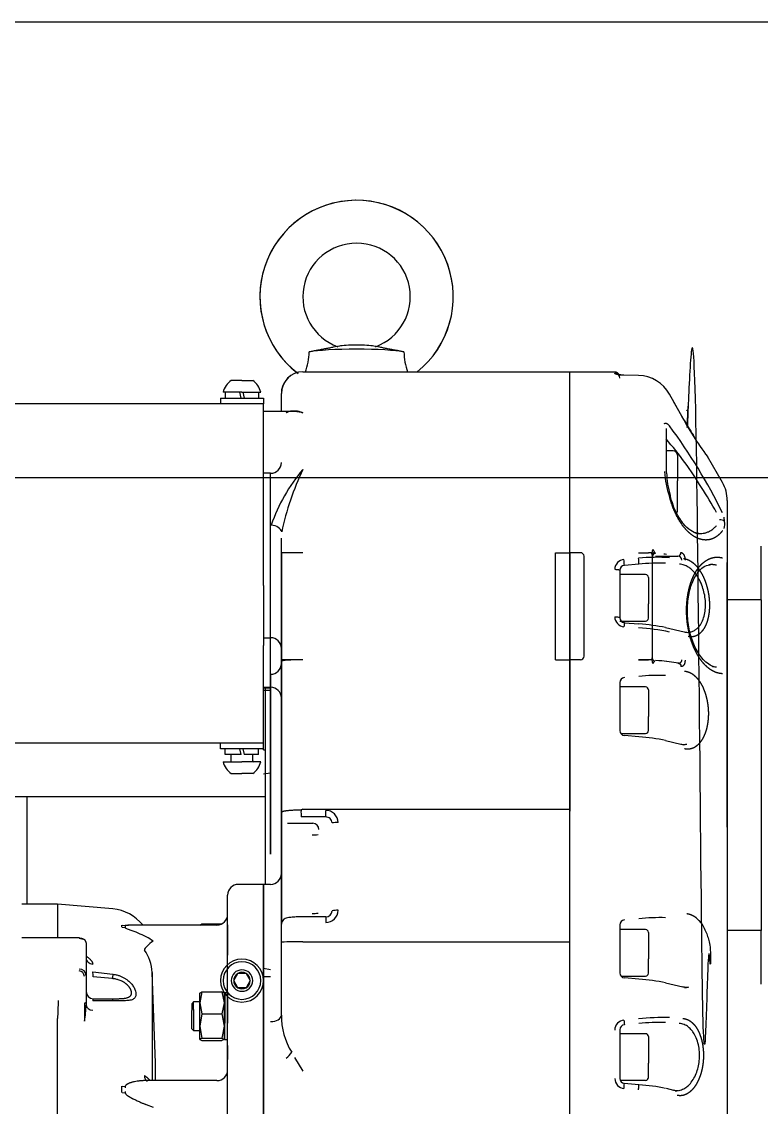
# Model space of a CAD drawing. Extents: x -599358 to 2865263, y -1062760 to 486533.
# Drawn here: x 346678.7 to 347003.2, y -695400.2 to -694924 of the extents above; entities that cross this region are included whole.
import ezdxf

# ---------------------------------------------------------------- set-up
doc = ezdxf.new("R2010")
doc.units = 0
doc.linetypes.add('DASH', pattern=[0.35, 0.25, -0.1])
for name, color, linetype in [('EWHS5T6M-1', 7, 'Continuous'), ('EWHS5T6M-3', 7, 'Continuous'), ('FHSGH10105-主梁-04', 7, 'Continuous'), ('FHSGH10105-主梁-06', 7, 'Continuous')]:
    doc.layers.add(name, color=color, linetype=linetype)

msp = doc.modelspace()

# ---------------------------------------------------------------- linework, layer by layer
msp.add_line((346919.09, -695077.61), (346919.09, -695077.73))
at = {"color": 6, "linetype": 'DASH'}
msp.add_lwpolyline([(350860.57, -701154.07), (341160.57, -701154.07), (341160.57, -694924.03), (350860.57, -694924.03), (350860.57, -701154.07)], dxfattribs=at)
at = {"layer": 'EWHS5T6M-1', "color": 7, "linetype": 'Continuous'}
msp.add_line((346681.02, -695311.05), (346681.02, -695264.03), dxfattribs=at)
at = {"layer": 'EWHS5T6M-3', "color": 7, "linetype": 'Continuous'}
for p, q in [((346818.03, -695066.32), (346815.37, -695066.83)), ((346835.82, -695066.83), (346833.15, -695066.32)), ((346802.02, -695077.61), (346919.09, -695077.61)), ((346852.14, -695077.61), (346919.09, -695077.61)), ((346919.09, -695095.53), (346919.09, -695077.61)), ((346938.89, -695077.73), (346919.09, -695077.73)), ((346938.89, -695077.73), (346919.09, -695077.73)), ((346919.09, -695095.53), (346919.09, -695078)), ((346949.3, -695079.16), (346942.91, -695079.06)), ((346949.3, -695079.16), (346942.91, -695079.06)), ((346775.31, -695081.39), (346770.59, -695081.39)), ((346771.67, -695081.39), (346771.68, -695081.39)), ((346775.31, -695081.39), (346780.02, -695081.39)), ((346765.88, -695089.09), (346784.73, -695089.09)), ((346765.88, -695089.09), (346765.88, -695091.6)), ((346775.31, -695086.57), (346767.06, -695086.57)), ((346768, -695086.57), (346768, -695089.09)), ((346774.99, -695089.09), (346774.32, -695086.57)), ((346775.31, -695086.57), (346783.56, -695086.57)), ((346775.62, -695086.57), (346776.29, -695089.09)), ((346782.61, -695086.57), (346782.61, -695089.09)), ((346784.73, -695089.09), (346784.73, -695091.6)), ((346792.59, -695095), (346792.59, -695087.11)), ((346792.59, -695095), (346792.59, -695087.11)), ((346967.71, -695096.09), (346962.91, -695087.42)), ((346967.71, -695096.09), (346962.91, -695087.42)), ((346784.73, -695091.6), (345870.16, -695091.6)), ((346784.73, -695091.6), (345870.16, -695091.6)), ((346784.73, -695133.24), (346784.73, -695091.6)), ((346784.73, -695095), (346784.73, -695091.6)), ((346969.54, -695099.03), (346964.7, -695090.66)), ((346969.54, -695099.03), (346964.7, -695090.66)), ((346798.16, -695095), (346784.73, -695095)), ((346792.59, -695095), (346784.73, -695095)), ((346919.09, -695120.43), (346919.09, -695095.53)), ((346919.09, -695120.43), (346919.09, -695095.53)), ((346961.61, -695121.79), (346961.61, -695102.52)), ((346964.51, -695112.29), (346961.61, -695112.29)), ((346966.39, -695114.17), (346966.39, -695125.36)), ((346979.89, -695115.25), (346979.57, -695114.8)), ((346979.89, -695115.25), (346979.57, -695114.8)), ((346986.16, -695126.17), (346979.58, -695114.69)), ((346986.16, -695126.17), (346979.58, -695114.69)), ((346787.88, -695122.09), (346784.73, -695122.09)), ((346787.88, -695289.14), (346787.88, -695122.09)), ((346919.09, -695268.67), (346919.09, -695120.43)), ((346919.09, -695269.47), (346919.09, -695120.43)), ((346966.39, -695138.69), (346966.39, -695125.36)), ((346784.73, -695171.37), (346784.73, -695133.24)), ((346988.23, -695133.98), (346988.23, -695147.48)), ((346988.23, -695133.98), (346988.23, -695147.48)), ((346987.03, -695143.19), (346986.94, -695141.34)), ((346792.59, -695270.77), (346792.59, -695150.62)), ((346988.23, -695147.48), (346988.23, -695277.27)), ((346988.23, -695147.48), (346988.23, -695277.27)), ((347003.16, -695177.6), (347003.16, -695154.03)), ((346792.59, -695204.03), (346792.59, -695157.07)), ((346792.59, -695157.07), (346792.59, -695319.92)), ((346802.02, -695156.93), (346794.16, -695156.93)), ((346912.81, -695156.93), (346919.09, -695156.93)), ((346912.81, -695203.89), (346912.81, -695156.93)), ((346919.09, -695159.47), (346919.09, -695156.93)), ((346919.09, -695156.93), (346919.09, -695270.3)), ((346923.81, -695156.93), (346919.09, -695156.93)), ((346919.09, -695159.47), (346919.09, -695156.93)), ((346919.09, -695156.93), (346919.09, -695269.47)), ((346919.09, -695164.52), (346919.09, -695159.47)), ((346919.09, -695164.52), (346919.09, -695159.47)), ((346925.38, -695202.32), (346925.38, -695158.5)), ((346949.3, -695156.93), (346953.66, -695156.93)), ((346955.14, -695157.02), (346955.18, -695157.03)), ((346955.23, -695158.02), (346955.14, -695157.02)), ((346955.23, -695158.02), (346955.23, -695203.08)), ((346956.81, -695158.44), (346966.54, -695158.44)), ((346988.23, -695277.27), (346988.23, -695161.21)), ((346988.23, -695161.21), (346988.23, -695186.76)), ((346919.09, -695199.59), (346919.09, -695164.52)), ((346919.09, -695199.59), (346919.09, -695164.52)), ((346941.09, -695164.64), (346941.09, -695185.47)), ((346949.5, -695161.94), (346943.1, -695162.49)), ((346943.1, -695162.49), (346943.1, -695162.46)), ((346952.41, -695166.51), (346941.09, -695166.51)), ((346953.66, -695167.76), (346953.66, -695179.42)), ((346784.73, -695171.37), (346784.73, -695197.67)), ((346953.67, -695171.27), (346953.66, -695171.28)), ((346953.66, -695185.68), (346953.66, -695179.42)), ((347003.16, -695177.6), (346988.23, -695177.6)), ((347003.16, -695177.6), (346988.23, -695177.6)), ((346988.23, -695177.6), (346988.23, -695328.73)), ((347003.16, -695177.6), (347003.16, -695322.6)), ((346953.66, -695182.17), (346953.67, -695182.17)), ((346941.09, -695186.94), (346952.41, -695186.94)), ((346943.1, -695187.62), (346949.5, -695188.17)), ((346961.2, -695189.77), (346969.33, -695191.71)), ((346988.23, -695186.76), (346988.23, -695209.37)), ((346784.73, -695194.2), (346787.88, -695194.2)), ((346784.73, -695198.82), (346784.73, -695197.67)), ((346784.73, -695240.46), (346784.73, -695198.82)), ((346919.09, -695203.89), (346919.09, -695199.59)), ((346919.09, -695203.89), (346919.09, -695199.59)), ((346792.59, -695204.72), (346792.59, -695204.03)), ((346802.02, -695203.89), (346794.16, -695203.89)), ((346912.81, -695203.89), (346919.09, -695203.89)), ((346919.09, -695326.52), (346919.09, -695203.89)), ((346923.81, -695203.89), (346919.09, -695203.89)), ((346919.09, -695327.56), (346919.09, -695203.89)), ((346949.3, -695203.89), (346953.66, -695203.89)), ((346955.14, -695203.99), (346955.23, -695203.08)), ((346955.18, -695203.99), (346955.14, -695203.99)), ((346792.59, -695327.76), (346792.59, -695204.72)), ((346966.78, -695205.41), (346961.79, -695204.66)), ((346966.96, -695205.39), (346966.9, -695205.44)), ((346787.88, -695210.24), (346787.88, -695289.14)), ((346988.23, -695209.37), (346988.23, -695328.73)), ((346784.73, -695215.95), (346787.88, -695215.95)), ((346784.73, -695216.25), (346787.88, -695216.25)), ((346787.88, -695217.32), (346784.73, -695217.32)), ((346785.52, -695215.95), (346785.52, -695302.41)), ((346941.09, -695213.92), (346941.09, -695234.95)), ((346952.41, -695215.81), (346941.09, -695215.81)), ((346953.66, -695217.07), (346953.66, -695228.72)), ((346953.67, -695220.57), (346953.66, -695220.58)), ((346953.66, -695234.98), (346953.66, -695228.72)), ((346953.66, -695231.47), (346953.67, -695231.48)), ((346941.51, -695236.24), (346952.41, -695236.24)), ((346949.5, -695237.68), (346943.1, -695237.13)), ((346784.73, -695240.46), (345870.16, -695240.46)), ((346765.88, -695242.97), (346765.88, -695240.46)), ((346784.73, -695242.97), (346784.73, -695240.46)), ((346961.2, -695239.3), (346967.82, -695240.88)), ((346784.73, -695242.97), (346765.88, -695242.97)), ((346768, -695245.49), (346768, -695242.97)), ((346774.99, -695245.49), (346768, -695245.49)), ((346770.59, -695248.24), (346770.59, -695245.49)), ((346774.99, -695245.49), (346774.32, -695242.97)), ((346775.62, -695242.97), (346776.29, -695245.49)), ((346782.61, -695245.49), (346776.29, -695245.49)), ((346780.02, -695248.24), (346780.02, -695245.49)), ((346782.61, -695245.49), (346782.61, -695242.97)), ((346784.73, -695243.34), (346784.73, -695242.97)), ((346784.73, -695243.34), (346785.52, -695243.34)), ((346767.06, -695248.63), (346775.31, -695248.63)), ((346783.56, -695248.63), (346775.31, -695248.63)), ((346770.59, -695253.82), (346775.31, -695253.82)), ((346771.68, -695253.82), (346771.67, -695253.82)), ((346780.02, -695253.82), (346775.31, -695253.82)), ((346787.88, -695253.58), (346784.73, -695254.13)), ((346792.59, -695272.96), (346792.59, -695270.77)), ((346802.02, -695269.47), (346919.09, -695269.47)), ((346792.59, -695280.96), (346792.59, -695272.96)), ((346795.26, -695275.62), (346806.42, -695275.62)), ((346812.05, -695272.84), (346801.34, -695272.84)), ((346988.23, -695277.27), (346988.23, -695322.6)), ((346792.59, -695315.4), (346792.59, -695280.96)), ((346784.73, -695302.41), (346773.73, -695302.41)), ((346784.73, -695302.41), (346784.73, -695445.85)), ((346787.88, -695302.41), (346784.73, -695302.41)), ((346784.73, -695560.56), (346784.73, -695302.41)), ((346792.59, -695301.01), (346792.59, -695311.41)), ((346769.02, -695557.53), (346769.02, -695307.12)), ((346694.38, -695311.05), (346678.66, -695311.05)), ((346694.38, -695311.05), (346694.38, -695325.91)), ((346718.66, -695313.17), (346694.38, -695311.05)), ((346792.59, -695319.98), (346792.59, -695315.4)), ((346812.05, -695316.66), (346802.02, -695316.66)), ((346722.66, -695321.17), (346722.66, -695320.26)), ((346722.67, -695320.25), (346724.08, -695320.45)), ((346722.67, -695321.17), (346724.08, -695321.39)), ((346724.08, -695320.45), (346724.08, -695321.39)), ((346764.31, -695320.23), (346725.23, -695320.23)), ((346756.76, -695320.23), (346757.68, -695319.71)), ((346756.76, -695320.23), (346756.76, -695320.19)), ((346757.68, -695319.71), (346766.46, -695319.71)), ((346769.02, -695320.19), (346769.02, -695333.48)), ((346941.09, -695320.2), (346941.09, -695341.23)), ((346952.41, -695322.23), (346941.09, -695322.23)), ((347003.16, -695322.6), (346988.23, -695322.6)), ((347003.16, -695322.6), (346988.23, -695322.6)), ((347003.16, -695346.17), (347003.16, -695322.6)), ((346703.81, -695325.91), (346678.66, -695325.91)), ((346706.95, -695327.99), (346706.95, -695342.54)), ((346792.59, -695359.72), (346792.59, -695327.76)), ((346802.02, -695327.56), (346919.09, -695327.56)), ((346919.09, -695525.47), (346919.09, -695327.56)), ((346953.66, -695323.49), (346953.66, -695335.14)), ((346953.67, -695326.99), (346953.66, -695327)), ((346919.09, -695525.47), (346919.09, -695328.61)), ((346988.23, -695328.73), (346988.23, -695506.6)), ((346988.23, -695328.73), (346988.23, -695506.6)), ((346769.02, -695340.61), (346769.02, -695333.48)), ((346953.66, -695341.4), (346953.66, -695335.14)), ((346709.82, -695340.72), (346718.66, -695341.82)), ((346737.31, -695380.72), (346735.86, -695340.99)), ((346735.86, -695340.99), (346735.86, -695388.5)), ((346771.68, -695344.6), (346773.49, -695341.46)), ((346777.12, -695341.46), (346773.49, -695341.46)), ((346777.12, -695341.46), (346778.94, -695344.6)), ((346784.73, -695339.21), (346787.88, -695339.77)), ((346953.66, -695337.89), (346953.67, -695337.9)), ((346706.95, -695342.54), (346706.95, -695354.2)), ((346718.39, -695343.72), (346710.09, -695342.93)), ((346773.49, -695347.74), (346771.68, -695344.6)), ((346778.94, -695344.6), (346777.12, -695347.74)), ((346787.88, -695343.03), (346784.73, -695343.03)), ((346941.62, -695342.66), (346952.41, -695342.66)), ((346949.5, -695343.97), (346943.1, -695343.41)), ((346961.2, -695345.58), (346968.73, -695347.38)), ((346757.68, -695349.55), (346756.76, -695354.38)), ((346756.76, -695350.06), (346757.68, -695349.55)), ((346756.76, -695354.38), (346756.76, -695350.02)), ((346757.68, -695349.55), (346766.54, -695349.55)), ((346767.31, -695349.99), (346766.54, -695349.55)), ((346766.54, -695349.55), (346767.45, -695354.38)), ((346767.45, -695350.02), (346767.45, -695354.38)), ((346767.72, -695350.02), (346767.45, -695351.13)), ((346767.72, -695350.02), (346767.72, -695363.31)), ((346769.02, -695350.02), (346767.72, -695350.02)), ((346769.02, -695350.02), (346769.02, -695363.31)), ((346777.12, -695347.74), (346773.49, -695347.74)), ((346706.95, -695354.2), (346706.95, -695355.43)), ((346718.66, -695353.45), (346709.82, -695353.44)), ((346710.09, -695352.56), (346718.39, -695352.58)), ((346754.09, -695353.95), (346753.31, -695354.74)), ((346753.31, -695354.74), (346753.31, -695357.7)), ((346754.09, -695357.33), (346754.09, -695353.95)), ((346756.76, -695353.95), (346754.09, -695353.95)), ((346756.76, -695364.55), (346756.76, -695354.38)), ((346756.76, -695354.38), (346757.68, -695359.21)), ((346767.45, -695354.38), (346766.54, -695359.21)), ((346767.45, -695354.38), (346767.45, -695364.55)), ((346694.38, -695536.98), (346694.38, -695361.3)), ((346753.31, -695365.74), (346753.31, -695357.7)), ((346754.09, -695357.33), (346754.09, -695366.52)), ((346757.68, -695359.21), (346756.76, -695364.55)), ((346757.68, -695359.21), (346766.54, -695359.21)), ((346766.54, -695359.21), (346767.45, -695364.55)), ((346753.31, -695365.74), (346754.09, -695366.52)), ((346756.76, -695370.41), (346756.76, -695364.55)), ((346756.76, -695364.55), (346757.68, -695369.9)), ((346767.45, -695364.55), (346766.54, -695369.9)), ((346767.45, -695364.55), (346767.45, -695370.41)), ((346767.72, -695370.45), (346767.72, -695363.31)), ((346769.02, -695370.45), (346769.02, -695363.31)), ((346941.09, -695366.22), (346941.09, -695387.49)), ((346754.09, -695366.52), (346756.76, -695366.52)), ((346757.68, -695369.9), (346756.76, -695370.41)), ((346756.76, -695370.41), (346757.68, -695370.93)), ((346757.68, -695369.9), (346766.54, -695369.9)), ((346757.68, -695370.93), (346766.54, -695370.93)), ((346766.54, -695369.9), (346767.45, -695370.41)), ((346767.45, -695370.41), (346766.54, -695370.93)), ((346767.45, -695369.35), (346767.72, -695370.45)), ((346767.45, -695370.45), (346767.45, -695370.41)), ((346767.72, -695370.45), (346769.02, -695370.45)), ((346952.41, -695367.93), (346941.09, -695367.93)), ((346953.66, -695369.19), (346953.66, -695380.84)), ((346769.02, -695373.14), (346769.02, -695379.29)), ((346953.67, -695372.7), (346953.66, -695372.7)), ((346769.02, -695386.43), (346769.02, -695379.29)), ((346798.4, -695378.28), (346802.02, -695384.37)), ((346737.31, -695388.5), (346737.31, -695380.72)), ((346953.66, -695387.11), (346953.66, -695380.84)), ((346953.66, -695383.59), (346953.67, -695383.6)), ((346764.31, -695388.5), (346732.22, -695388.5)), ((346941.27, -695388.36), (346952.41, -695388.36)), ((346949.5, -695390.28), (346942.98, -695389.71)), ((346722.66, -695393.68), (346722.66, -695390.98)), ((346722.67, -695390.98), (346724.08, -695391.04)), ((346722.67, -695393.68), (346724.08, -695393.83)), ((346724.08, -695391.04), (346724.09, -695391.62)), ((346724.09, -695393.24), (346724.08, -695393.83)), ((346964.83, -695392.76), (346961.52, -695391.96)), ((346733.32, -695399.03), (346736.35, -695400.18))]:
    msp.add_line(p, q, dxfattribs=at)
for centre, radius, start, end in [((346774.87, -695067.8), 29.99, 340.57, 357.9811), ((346876.24, -695067.82), 29.92, 181.9928, 199.1834), ((346802.06, -695087.07), 9.47, 90.2306, 180.2288), ((346802.06, -695087.07), 9.47, 105.7087, 180.2288), ((346938.89, -695079.93), 2.2, 11.0294, 90), ((346938.89, -695079.93), 2.2, 27.4618, 90), ((346938.91, -695080.41), 2.18, 0.4872, 90.479), ((346948.94, -695095.11), 15.95, 28.8089, 88.6773), ((346948.94, -695095.11), 15.95, 28.8089, 88.6773), ((346775.31, -695088.4), 8.45, 123.9117, 167.5145), ((346775.31, -695088.4), 8.45, 12.4855, 56.0883), ((347091.2, -695030.94), 139.62, 207.8147, 216.9144), ((347091.2, -695030.94), 139.62, 207.8147, 216.9144), ((346772.04, -695243.53), 238.02, 25.9154, 36.6875), ((346847.42, -695206.74), 151.4, 31.1783, 41.1797), ((346964.51, -695114.17), 1.89, 0, 90), ((346787.88, -695117.38), 4.71, 270, 0), ((346859.78, -695169.43), 75.74, 139.6913, 161.0512), ((346911.99, -695172.89), 121.84, 154.4985, 168.1022), ((346995.27, -695120.26), 34.53, 181.8555, 200.4386), ((347002.79, -695120.36), 41.23, 182.0863, 196.0099), ((346972.52, -695133.98), 15.71, 0, 29.8015), ((346972.52, -695133.98), 15.71, 0, 29.8015), ((346727.05, -695287.44), 296.24, 30.0121, 32.4783), ((346964.51, -695138.69), 1.89, 327.1231, 0), ((346984.75, -695146.31), 3.86, 53.9131, 88.9201), ((346977.88, -695144.49), 9.24, 348.7599, 8.0499), ((346957.66, -695157.01), 2.48, 142.1289, 180.5606), ((346923.81, -695158.5), 1.57, 0, 90), ((346943.26, -695164.24), 4.37, 94.6339, 179.6265), ((346894.02, -695164.86), 49.14, 2.8007, 5.8062), ((346957.46, -695247.69), 88.73, 86.479, 95.2763), ((346900.49, -695164.24), 49.06, 2.688, 5.7369), ((346958.58, -695251.98), 90.5, 88.3379, 95.7578), ((346966.48, -695160.32), 1.88, 5.4261, 88.2259), ((346943.26, -695164.66), 2.17, 94.2274, 179.4878), ((346952.41, -695167.76), 1.26, 0, 90), ((346943.26, -695185.03), 4.37, 180.3506, 265.3952), ((346943.26, -695185.45), 2.17, 180.5019, 265.7774), ((346964.26, -695190.78), 21.4, 171.4876, 176.2546), ((346944.21, -695280.14), 90.35, 78.055, 86.7698), ((346942.59, -695282.14), 94.22, 78.6078, 85.7959), ((346952.41, -695185.68), 1.26, 270, 0), ((346787.88, -695198.91), 4.71, 0, 90), ((346923.81, -695202.32), 1.57, 270, 0), ((346957.86, -695203.99), 2.68, 180.1204, 216.3422), ((346787.88, -695205.53), 4.71, 270, 0), ((346958.69, -695301.72), 91, 88.4203, 95.7989), ((346787.88, -695220.66), 4.71, 0, 90), ((346952.41, -695217.07), 1.26, 0, 90), ((346952.41, -695234.98), 1.26, 270, 0), ((346942.47, -695332.19), 94.76, 78.5985, 85.7461), ((346969.01, -695237.03), 4.11, 264.5277, 286.5739), ((346775.31, -695246.8), 8.45, 192.4855, 236.0883), ((346770.2, -695248.24), 0.393, 270, 0), ((346780.41, -695248.24), 0.393, 180, 270), ((346775.31, -695246.8), 8.45, 303.9117, 347.5145), ((346820.3, -695270.57), 19.1, 178.1204, 186.8182), ((346801.55, -695269.97), 0.34, 115.5124, 175.0691), ((346802.04, -695270.63), 1.16, 91.1511, 123.4361), ((346812.09, -695275.33), 5.38, 0.6276, 90.4679), ((346738.56, -695271.39), 73.5, 358.8719, 1.1281), ((346806.36, -695278.31), 2.69, 359.8405, 88.6371), ((346812.16, -695275.52), 2.68, 1.3111, 92.3612), ((346816.98, -695286.52), 11.26, 87.4575, 100.908), ((346806.48, -695268.29), 12.44, 268.0965, 280.2689), ((346787.88, -695297.69), 4.71, 270, 0), ((346773.73, -695307.12), 4.71, 90, 180), ((346717.02, -695331.96), 18.86, 38.4661, 85), ((346812.09, -695313.71), 5.39, 269.5845, 359.32), ((346816.97, -695324.91), 11.14, 87.3841, 100.9814), ((346764.31, -695315.52), 4.71, 270, 0), ((346806.57, -695304.04), 11.14, 267.3841, 280.9814), ((346812.07, -695313.89), 2.78, 269.6373, 358.4293), ((346958.69, -695408), 91, 88.4203, 95.7989), ((346952.41, -695323.49), 1.26, 0, 90), ((346799.66, -695440.67), 113.13, 88.8067, 93.5841), ((346718.12, -695341.66), 17.76, 2.1656, 35.9921), ((346775.31, -695344.6), 9.43, 0, 180), ((346775.31, -695344.6), 8.25, 0, 180), ((346703.88, -695342.61), 3.07, 1.4494, 91.411), ((346703.77, -695342.77), 2.39, 359.2434, 89.2251), ((346627.57, -695352.05), 83.02, 6.3059, 7.8411), ((346797.12, -695354.07), 79.41, 171.1243, 172.5133), ((346775.31, -695344.6), 4.71, 0, 180), ((346775.31, -695344.6), 3.63, 120, 180), ((346775.31, -695344.6), 3.63, 60, 120), ((346775.31, -695344.6), 3.63, 0, 60), ((346952.41, -695341.4), 1.26, 270, 0), ((346775.31, -695344.6), 9.43, 180, 0), ((346775.31, -695344.6), 8.25, 180, 0), ((346775.31, -695344.6), 4.71, 180, 0), ((346775.31, -695344.6), 3.63, 180, 240), ((346775.31, -695344.6), 3.63, 300, 0), ((346942.47, -695438.48), 94.76, 78.5985, 85.7461), ((346710.09, -695349.42), 3.14, 180.0379, 270.0378), ((346775.31, -695344.6), 3.63, 240, 300), ((346969.92, -695343.5), 4.14, 264.4697, 286.5306), ((347226.48, -695380.47), 532.45, 177.0859, 177.9353), ((347655.28, -695350.21), 949.13, 180.25707, 180.7349), ((346649.42, -695353.01), 57.58, 350.6304, 357.5894), ((346694.21, -695361.29), 0.171, 357.1458, 1.0435), ((346822.63, -695360.14), 30.04, 179.196, 212.0203), ((346961.32, -695506.38), 145.55, 89.3722, 94.7349), ((346943.32, -695366.31), 4.43, 95.3042, 180.1417), ((346943.34, -695366.22), 2.25, 96.1749, 179.9262), ((347131.73, -695345.57), 189.52, 184.9432, 185.5756), ((346958.6, -695450.2), 87.26, 88.2943, 95.9904), ((346952.41, -695369.19), 1.26, 0, 90), ((346764.31, -695383.79), 4.71, 270, 0), ((346943.32, -695387.61), 4.42, 179.8461, 264.708), ((346943.34, -695387.5), 2.24, 179.9476, 263.9475), ((346866.53, -695384.38), 76.75, 354.291, 356.0046), ((346952.41, -695387.11), 1.26, 270, 0), ((346942.53, -695483.37), 93.34, 78.4608, 85.7189), ((346965.61, -695388.79), 4.19, 266.1835, 287.0249)]:
    msp.add_arc(centre, radius, start, end, dxfattribs=at)
for centre, major_axis, ratio, start_param, end_param in [((346825.59, -695044.64), (42.43, 0), 0.996195, -0.894844, 4.049918), ((346825.59, -695044.64), (42.43, 0), 0.996195, -0.894844, 4.064252), ((346825.59, -695044.64), (23.57, 0), 0.996195, -1.211117, 4.35271), ((346825.59, -695066.61), (-8.3, 0), 0.087156, 4.712389, 5.858974), ((346825.59, -695066.61), (-8.3, 0), 0.087156, 3.565804, 4.712389), ((346825.59, -695069.68), (-22.79, 0), 0.087156, 4.712389, 5.856982), ((346825.59, -695069.68), (-22.79, 0), 0.087156, 3.567796, 4.712389), ((346788.14, -695147.59), (4.64, -0.82), 0.579645, 0.23379, 1.672671), ((346794.16, -695157.07), (-1.57, 0), 0.087156, 4.712389, 6.283185), ((346953.66, -695157.07), (-1.57, 0), 0.087156, 3.482259, 4.712389), ((346956.81, -695158.02), (-1.57, 0), 0.786918, 4.994332, 6.283185), ((346956.81, -695158.82), (-1.57, 0), 0.996195, 4.712389, 6.283185), ((346949.3, -695158.3), (14.14, 0), 0.087156, 0.523599, 0.664081), ((346943.33, -695164.64), (2.24, -0.01), 0.981753, 1.67675, 3.141808), ((346794.16, -695204.03), (1.57, 0), 0.087156, 1.570796, 3.141593), ((346802.02, -695204.72), (-9.43, 0), 0.087156, 4.712389, 6.283185), ((346949.3, -695205.26), (15.71, 0), 0.087156, 1.187697, 1.570796), ((346953.66, -695204.03), (1.57, 0), 0.087156, 0.340666, 1.570796), ((346956.81, -695203.08), (-1.57, 0), 0.882114, 0, 1.288854), ((346949.3, -695205.26), (14.14, 0), 0.087156, 0.523599, 1.011737), ((346961.55, -695206.21), (-0.23, -1.55), 0.86273, 3.141593, 3.314816), ((346943.29, -695213.92), (-2.2, 0), 0.996195, 4.799655, 6.283185), ((346943.29, -695234.95), (2.2, 0), 0.996195, 3.141593, 4.625123), ((346943.29, -695320.2), (-2.2, 0), 0.996195, 4.799655, 6.283185), ((346736.35, -695328.72), (-3.81, -2.78), 0.246907, 4.534324, 6.060506), ((346943.29, -695341.23), (2.2, 0), 0.996195, 3.141593, 4.625123), ((346710.09, -695355.43), (3.14, 0), 0.692826, 3.141565, 4.625123), ((346787.88, -695359.72), (-4.71, 0), 0.616789, 1.570796, 3.141593), ((346794.73, -695376.25), (-3.22, -3.45), 0.378821, 1.18491, 1.960757), ((346943.34, -695387.49), (2.25, 0.04), 0.998994, 3.125734, 4.59105)]:
    msp.add_ellipse(centre, major_axis=major_axis, ratio=ratio, start_param=start_param, end_param=end_param, dxfattribs=at)
for points, degree, knots in [([(346970.44, -695315.23), (346971.45, -695315.3), (346972.45, -695315.71), (346973.45, -695316.13), (346974.4, -695316.88), (346975.35, -695317.62), (346976.21, -695318.68), (346977.07, -695319.73), (346977.8, -695321.04), (346978.53, -695322.35), (346979.11, -695323.87), (346979.69, -695325.38), (346980.09, -695327.05), (346980.48, -695328.71), (346980.69, -695330.45), (346980.89, -695332.18), (346980.89, -695333.93), (346980.89, -695335.67), (346980.69, -695337.34), (346980.48, -695339.02), (346980.09, -695340.56), (346979.69, -695342.1), (346979.11, -695343.45), (346978.53, -695344.79), (346977.8, -695345.88), (346977.07, -695346.97), (346976.21, -695347.76), (346975.35, -695093.55), (346974.4, -695094.02), (346973.45, -695094.48), (346972.45, -695094.59), (346971.45, -695094.71), (346970.44, -695094.46)], 2, [0, 0, 0, 0.0625, 0.0625, 0.125, 0.125, 0.1875, 0.1875, 0.25, 0.25, 0.3125, 0.3125, 0.375, 0.375, 0.4375, 0.4375, 0.5, 0.5, 0.5625, 0.5625, 0.625, 0.625, 0.6875, 0.6875, 0.75, 0.75, 0.8125, 0.8125, 0.875, 0.875, 0.9375, 0.9375, 1, 1, 1]), ([(346815.47, -695066.81), (346815.43, -695066.82), (346815.14, -695066.87), (346814.33, -695067.03), (346813.2, -695067.26), (346811.98, -695067.49), (346811.04, -695067.67), (346810.05, -695067.87), (346809.12, -695068.04), (346808.24, -695068.21), (346807.43, -695068.37), (346806.59, -695068.53), (346805.73, -695068.69), (346805.14, -695068.8), (346804.84, -695068.86)], 3, [0.2991535, 0.2991535, 0.2991535, 0.2991535, 0.3094943, 0.3759967, 0.5011338, 0.5596756, 0.6253853, 0.6856136, 0.7502717, 0.7981934, 0.8470118, 0.8968364, 0.9477883, 1, 1, 1, 1]), ([(346846.34, -695068.86), (346846.17, -695068.83), (346845.84, -695068.77), (346845.36, -695068.67), (346844.88, -695068.58), (346844.4, -695068.49), (346843.94, -695068.4), (346843.48, -695068.31), (346843.03, -695068.23), (346842.59, -695068.14), (346841.95, -695068.02), (346841.14, -695067.87), (346840.14, -695067.68), (346839.21, -695067.5), (346838, -695067.26), (346836.86, -695067.04), (346836.05, -695066.88), (346835.76, -695066.82), (346835.72, -695066.81)], 3, [0, 0, 0, 0, 0.0291535, 0.0579, 0.0862636, 0.114267, 0.1419322, 0.1692799, 0.1963296, 0.2231, 0.2496083, 0.3142608, 0.3745184, 0.4399871, 0.4983658, 0.6233073, 0.6899846, 0.7009324, 0.7009324, 0.7009324, 0.7009324]), ([(346942.91, -695079.06), (346942.5, -695079.05), (346942.11, -695079.03), (346941.71, -695079.01), (346941.35, -695078.97), (346940.98, -695078.94), (346940.65, -695078.89), (346940.32, -695078.85), (346940.05, -695078.79), (346939.77, -695078.73), (346939.56, -695078.67), (346939.34, -695078.6), (346939.19, -695078.53), (346939.04, -695078.46), (346938.97, -695078.38), (346938.89, -695078.31), (346938.89, -695078.23)], 2, [0, 0, 0, 0.125, 0.125, 0.25, 0.25, 0.375, 0.375, 0.5, 0.5, 0.625, 0.625, 0.75, 0.75, 0.875, 0.875, 1, 1, 1]), ([(346942.91, -695079.06), (346942.5, -695079.05), (346942.11, -695079.03), (346941.71, -695079.01), (346941.35, -695078.97), (346941.09, -695078.95), (346940.84, -695078.92)], 2, [0, 0, 0, 0.125, 0.125, 0.25, 0.25, 0.3390193, 0.3390193, 0.3390193]), ([(346794.73, -695095.53), (346794.73, -695095.53), (346794.81, -695095.48), (346794.97, -695095.38), (346795.22, -695095.24), (346795.49, -695095.12), (346795.77, -695095.01), (346796.06, -695094.91), (346796.38, -695094.82), (346796.75, -695094.75), (346797.15, -695094.68), (346797.6, -695094.64), (346798.09, -695094.63), (346798.63, -695094.65), (346799.22, -695094.72), (346799.86, -695094.82), (346800.54, -695094.99), (346801.27, -695095.22), (346801.76, -695095.42), (346802.02, -695095.53)], 3, [0.3697018, 0.3697018, 0.3697018, 0.3697018, 0.3698202, 0.3948705, 0.42041, 0.4464403, 0.4729628, 0.4999791, 0.5295356, 0.5622689, 0.5981805, 0.6372718, 0.6795436, 0.7249968, 0.7736319, 0.8254494, 0.8804497, 0.9386332, 1, 1, 1, 1]), ([(346802.02, -695095.53), (346801.85, -695095.49), (346801.53, -695095.41), (346801.05, -695095.31), (346800.6, -695095.23), (346800.17, -695095.16), (346799.76, -695095.11), (346799.37, -695095.07), (346799.01, -695095.04), (346798.67, -695095.02), (346798.36, -695095.01), (346798.14, -695095), (346798.03, -695095), (346798.02, -695095)], 3, [0, 0, 0, 0, 0.0263006, 0.0514237, 0.0753694, 0.0981375, 0.1197282, 0.1401415, 0.1593774, 0.1774359, 0.1943171, 0.2100211, 0.2121854, 0.2121854, 0.2121854, 0.2121854]), ([(346969.54, -695099.04), (346970.96, -695101.5), (346972.39, -695103.93), (346974.65, -695107.7), (346975.53, -695109.14), (346976.32, -695110.4)], 3, [0, 0, 0, 0, 0.25, 0.25, 0.4283899, 0.4283899, 0.4283899, 0.4283899]), ([(346969.54, -695099.04), (346970.96, -695101.5), (346972.39, -695103.93), (346974.65, -695107.7), (346975.53, -695109.14), (346976.32, -695110.4)], 3, [0, 0, 0, 0, 0.25, 0.25, 0.4283899, 0.4283899, 0.4283899, 0.4283899]), ([(346960.76, -695100.4), (346960.76, -695100.37), (346960.76, -695100.31), (346960.79, -695100.24), (346960.82, -695100.18), (346960.86, -695100.13), (346960.91, -695100.1), (346960.97, -695100.07), (346961.04, -695100.06), (346961.13, -695100.06), (346961.22, -695100.07), (346961.32, -695100.1), (346961.46, -695100.15), (346961.67, -695100.25), (346961.94, -695100.42), (346962.25, -695100.66), (346962.58, -695100.95), (346962.8, -695101.2), (346962.91, -695101.33)], 3, [0, 0, 0, 0, 0.044827, 0.089649, 0.134508, 0.179451, 0.224519, 0.269756, 0.315205, 0.360909, 0.406908, 0.453243, 0.499955, 0.591439, 0.686942, 0.786723, 0.891009, 1, 1, 1, 1]), ([(346963.15, -695131.73), (346963.22, -695131.78), (346963.25, -695131.84), (346963.24, -695132.04), (346963.1, -695132.18), (346962.91, -695132.32)], 3, [0.6278283, 0.6278283, 0.6278283, 0.6278283, 0.7554749, 0.7554749, 1, 1, 1, 1]), ([(346986.13, -695147.31), (346984.88, -695148.94), (346983.39, -695149.94), (346981.9, -695150.94), (346980.24, -695151.24), (346978.58, -695151.54), (346976.85, -695151.13), (346975.12, -695150.72), (346973.41, -695149.62), (346971.71, -695148.52), (346970.13, -695146.79), (346968.55, -695145.06), (346967.18, -695142.81), (346965.81, -695140.55), (346964.73, -695137.89), (346963.64, -695135.23), (346962.91, -695132.32)], 2, [0, 0, 0, 0.125, 0.125, 0.25, 0.25, 0.375, 0.375, 0.5, 0.5, 0.625, 0.625, 0.75, 0.75, 0.875, 0.875, 1, 1, 1]), ([(346975.82, -695148.51), (346974.81, -695148.34), (346972.94, -695147.95), (346969.45, -695145.18), (346966.54, -695140.97), (346964.38, -695136.08), (346963.61, -695133.37), (346963.16, -695131.74)], 3, [0, 0, 0, 0, 0.20239, 0.441275, 0.70926, 0.852292, 1, 1, 1, 1]), ([(346973.98, -695148.24), (346974.34, -695148.33), (346975.14, -695148.48), (346976.38, -695148.56), (346977.45, -695148.47), (346978.27, -695148.33), (346978.85, -695148.18), (346979.45, -695147.98), (346980.08, -695147.71), (346980.73, -695147.37), (346981.37, -695146.97), (346981.98, -695146.53), (346982.54, -695146.06), (346983.07, -695145.56), (346983.41, -695145.2), (346983.57, -695145.02)], 3, [0.6081582, 0.6081582, 0.6081582, 0.6081582, 0.6495039, 0.6996717, 0.7500026, 0.7714521, 0.794378, 0.8187894, 0.8446945, 0.8721015, 0.9010181, 0.9268597, 0.9519691, 0.9763484, 1, 1, 1, 1]), ([(346955.7, -695155.48), (346955.7, -695155.51), (346955.71, -695155.57), (346955.73, -695155.66), (346955.75, -695155.75), (346955.79, -695155.85), (346955.84, -695155.95), (346955.89, -695156.06), (346955.95, -695156.17), (346956.04, -695156.31), (346956.15, -695156.48), (346956.27, -695156.67), (346956.33, -695156.78), (346956.37, -695156.83)], 3, [0, 0, 0, 0, 0.046213, 0.095895, 0.149811, 0.208554, 0.272571, 0.342192, 0.417658, 0.499136, 0.665682, 0.832684, 1, 1, 1, 1]), ([(346956.37, -695156.83), (346956.39, -695156.87), (346956.42, -695156.93), (346956.48, -695157.01), (346956.53, -695157.08), (346956.6, -695157.15), (346956.66, -695157.2), (346956.73, -695157.23), (346956.78, -695157.25), (346956.81, -695157.26)], 3, [0, 0, 0, 0, 0.129131, 0.262792, 0.401034, 0.543884, 0.691341, 0.843389, 1, 1, 1, 1]), ([(346966.54, -695158.44), (346966.9, -695158.42), (346967.25, -695158.23), (346967.76, -695157.63), (346967.9, -695157.21), (346967.9, -695156.8)], 3, [0, 0, 0, 0, 0.5, 0.5, 1, 1, 1, 1]), ([(346967.9, -695156.8), (346968.26, -695156.86), (346968.6, -695157.15), (346968.93, -695157.43), (346969.19, -695157.91), (346969.44, -695158.39), (346969.58, -695158.99), (346969.72, -695159.58), (346969.72, -695160.21)], 2, [0, 0, 0, 0.25, 0.25, 0.5, 0.5, 0.75, 0.75, 1, 1, 1]), ([(346968.97, -695159.52), (346969.96, -695159.59), (346970.97, -695160), (346971.98, -695160.42), (346972.96, -695161.17), (346973.93, -695161.91), (346974.84, -695162.96), (346975.75, -695164.01), (346976.55, -695165.32), (346977.35, -695166.63), (346978.01, -695168.14), (346978.67, -695169.66), (346979.16, -695171.32), (346979.65, -695172.97), (346979.96, -695174.71), (346980.26, -695176.44), (346980.37, -695178.18), (346980.47, -695179.92), (346980.37, -695181.59), (346980.28, -695183.26), (346979.98, -695184.8), (346979.68, -695186.34), (346979.19, -695187.68), (346978.71, -695189.02), (346978.05, -695190.1), (346977.4, -695191.19), (346976.6, -695191.98), (346975.81, -695192.77), (346974.9, -695193.23), (346974, -695193.69), (346973.02, -695193.81), (346972.05, -695193.92), (346971.04, -695193.68)], 2, [0, 0, 0, 0.0625, 0.0625, 0.125, 0.125, 0.1875, 0.1875, 0.25, 0.25, 0.3125, 0.3125, 0.375, 0.375, 0.4375, 0.4375, 0.5, 0.5, 0.5625, 0.5625, 0.625, 0.625, 0.6875, 0.6875, 0.75, 0.75, 0.8125, 0.8125, 0.875, 0.875, 0.9375, 0.9375, 1, 1, 1]), ([(346986.13, -695210.01), (346984.62, -695209.96), (346983.11, -695209.37), (346981.61, -695208.79), (346980.18, -695207.7), (346978.75, -695206.6), (346977.46, -695205.05), (346976.16, -695203.49), (346975.05, -695201.53), (346973.94, -695199.58), (346973.07, -695197.31), (346972.19, -695195.04), (346971.59, -695192.55), (346970.99, -695190.06), (346970.68, -695187.45), (346970.37, -695184.84), (346970.37, -695182.22), (346970.37, -695179.61), (346970.68, -695177.09), (346970.98, -695174.58), (346971.59, -695172.27), (346972.19, -695169.96), (346973.07, -695167.95), (346973.94, -695165.95), (346975.05, -695164.32), (346976.16, -695162.71), (346977.46, -695161.54), (346978.75, -695160.38), (346980.18, -695159.71), (346981.61, -695159.05), (346983.11, -695158.92), (346984.61, -695158.79), (346986.13, -695159.19)], 2, [0, 0, 0, 0.0625, 0.0625, 0.125, 0.125, 0.1875, 0.1875, 0.25, 0.25, 0.3125, 0.3125, 0.375, 0.375, 0.4375, 0.4375, 0.5, 0.5, 0.5625, 0.5625, 0.625, 0.625, 0.6875, 0.6875, 0.75, 0.75, 0.8125, 0.8125, 0.875, 0.875, 0.9375, 0.9375, 1, 1, 1]), ([(346938.89, -695164.22), (346939.18, -695164.22), (346939.47, -695164.23), (346940, -695164.27), (346940.24, -695164.3), (346940.65, -695164.38), (346940.81, -695164.43), (346941.03, -695164.53), (346941.09, -695164.58), (346941.09, -695164.64)], 3, [0, 0, 0, 0, 0.25, 0.25, 0.5, 0.5, 0.75, 0.75, 1, 1, 1, 1]), ([(346969.33, -695191.71), (346969.65, -695191.76), (346970.28, -695191.88), (346971.19, -695191.86), (346972.03, -695191.74), (346972.81, -695191.51), (346973.52, -695191.19), (346974.16, -695190.81), (346974.74, -695190.39), (346975.25, -695189.94), (346975.7, -695189.48), (346976.94, -695187.96), (346978.48, -695184.46), (346978.95, -695177.97), (346977.44, -695171.39), (346975.36, -695167.44), (346973.56, -695165.3), (346972.46, -695164.22), (346971.02, -695163.12), (346969.26, -695162.19), (346967.96, -695162.01), (346967.25, -695161.92)], 3, [0, 0, 0, 0, 0.033245, 0.064719, 0.094405, 0.122286, 0.148348, 0.172577, 0.194963, 0.215497, 0.234174, 0.250994, 0.381174, 0.499699, 0.614244, 0.74915, 0.778071, 0.817781, 0.868141, 0.928959, 1, 1, 1, 1]), ([(346982, -695206.82), (346980.26, -695206.05), (346977.84, -695204.68), (346973.75, -695198.21), (346971.51, -695191.45), (346970.51, -695183.83), (346970.96, -695176.32), (346972.75, -695169.7), (346975.29, -695165.38), (346977.85, -695162.89), (346979.59, -695162.43), (346980.73, -695162.18)], 3, [0, 0, 0, 0, 0.182956, 0.293819, 0.396585, 0.497863, 0.598718, 0.698185, 0.807965, 0.892562, 1, 1, 1, 1]), ([(346983.57, -695162.41), (346983.44, -695162.39), (346983.17, -695162.33), (346982.78, -695162.26), (346982.41, -695162.22), (346982.04, -695162.18), (346981.69, -695162.16), (346981.35, -695162.16), (346981.02, -695162.16), (346980.7, -695162.18), (346980.42, -695162.2), (346980.25, -695162.22), (346980.17, -695162.23)], 3, [0, 0, 0, 0, 0.0181215, 0.0356849, 0.0526911, 0.0691411, 0.085036, 0.1003767, 0.1151641, 0.129399, 0.1430824, 0.15322, 0.15322, 0.15322, 0.15322]), ([(346938.89, -695185.05), (346939.18, -695185.05), (346939.47, -695185.06), (346940, -695185.11), (346940.24, -695185.14), (346940.65, -695185.21), (346940.81, -695185.26), (346941.03, -695185.36), (346941.09, -695185.42), (346941.09, -695185.47)], 3, [0, 0, 0, 0, 0.25, 0.25, 0.5, 0.5, 0.75, 0.75, 1, 1, 1, 1]), ([(346966.54, -695205.4), (346966.6, -695205.4), (346966.72, -695205.41), (346966.89, -695205.4), (346967.04, -695205.38), (346967.18, -695205.35), (346967.31, -695205.31), (346967.42, -695205.27), (346967.52, -695205.23), (346967.61, -695205.18), (346967.74, -695205.11), (346967.88, -695205), (346968.05, -695204.83), (346968.17, -695204.63), (346968.27, -695204.42), (346968.33, -695204.2), (346968.35, -695204.05), (346968.36, -695203.97)], 3, [0, 0, 0, 0, 0.075871, 0.146671, 0.212405, 0.273077, 0.328693, 0.379262, 0.424794, 0.465303, 0.500811, 0.597627, 0.687782, 0.772055, 0.851394, 0.926938, 1, 1, 1, 1]), ([(346969.72, -695204.04), (346969.72, -695204.66), (346969.58, -695205.22), (346969.44, -695205.77), (346969.19, -695206.17), (346968.93, -695206.58), (346968.6, -695206.76), (346968.27, -695206.95), (346967.9, -695206.9)], 2, [0, 0, 0, 0.25, 0.25, 0.5, 0.5, 0.75, 0.75, 1, 1, 1]), ([(346956.37, -695204.41), (346956.35, -695204.43), (346956.32, -695204.48), (346956.26, -695204.56), (346956.19, -695204.65), (346956.11, -695204.75), (346956.01, -695204.86), (346955.91, -695204.98), (346955.83, -695205.12), (346955.76, -695205.27), (346955.72, -695205.42), (346955.71, -695205.53), (346955.7, -695205.58)], 3, [0, 0, 0, 0, 0.096597, 0.194899, 0.294943, 0.396756, 0.500362, 0.61835, 0.725629, 0.823603, 0.914215, 1, 1, 1, 1]), ([(346966.54, -695205.4), (346966.87, -695205.38), (346967.25, -695205.52), (346967.77, -695206.11), (346967.9, -695206.53), (346967.9, -695206.9)], 3, [0, 0, 0, 0, 0.503981, 0.503981, 1, 1, 1, 1]), ([(346969.54, -695208.89), (346970.54, -695208.96), (346971.54, -695209.37), (346972.53, -695209.78), (346973.48, -695210.53), (346974.42, -695211.27), (346975.27, -695212.32), (346976.13, -695213.37), (346976.86, -695214.67), (346977.59, -695215.98), (346978.16, -695217.49), (346978.74, -695219), (346979.13, -695220.65), (346979.53, -695222.3), (346979.73, -695224.04), (346979.94, -695225.76), (346979.94, -695227.5), (346979.94, -695229.23), (346979.73, -695230.9), (346979.53, -695232.57), (346979.13, -695234.11), (346978.74, -695235.64), (346978.16, -695236.98), (346977.59, -695238.31), (346976.86, -695239.4), (346976.13, -695240.48), (346975.27, -695241.27), (346974.42, -695242.06), (346973.48, -695242.52), (346972.53, -695242.98), (346971.54, -695243.09), (346970.54, -695243.21), (346969.54, -695242.97)], 2, [0, 0, 0, 0.0625, 0.0625, 0.125, 0.125, 0.1875, 0.1875, 0.25, 0.25, 0.3125, 0.3125, 0.375, 0.375, 0.4375, 0.4375, 0.5, 0.5, 0.5625, 0.5625, 0.625, 0.625, 0.6875, 0.6875, 0.75, 0.75, 0.8125, 0.8125, 0.875, 0.875, 0.9375, 0.9375, 1, 1, 1]), ([(346981.65, -695206.75), (346981.76, -695206.78), (346982.13, -695206.86), (346982.77, -695206.96), (346983.3, -695206.99), (346983.57, -695207.01)], 3, [0.91364602, 0.91364602, 0.91364602, 0.91364602, 0.92836282, 0.9630183, 1, 1, 1, 1]), ([(346968.67, -695241.01), (346968.74, -695241.01), (346969.1, -695241.05), (346969.68, -695241.04), (346970.21, -695240.97), (346970.44, -695240.92)], 3, [0.02892131, 0.02892131, 0.02892131, 0.02892131, 0.03559755, 0.06539483, 0.0893273, 0.0893273, 0.0893273, 0.0893273]), ([(346792.59, -695270.77), (346792.59, -695270.75), (346792.6, -695270.72), (346792.62, -695270.68), (346792.66, -695270.63), (346792.71, -695270.59), (346792.77, -695270.55), (346792.85, -695270.51), (346792.93, -695270.47), (346793.03, -695270.43), (346793.13, -695270.4), (346793.24, -695270.36), (346793.36, -695270.33), (346793.48, -695270.3), (346793.61, -695270.27), (346793.74, -695270.24), (346793.88, -695270.21), (346794.01, -695270.18), (346794.15, -695270.16), (346794.29, -695270.13), (346794.44, -695270.11), (346794.58, -695270.09), (346794.72, -695270.07), (346794.86, -695270.05), (346795, -695270.03), (346795.27, -695270), (346795.7, -695269.95), (346796.32, -695269.89), (346796.98, -695269.83), (346797.67, -695269.79), (346798.38, -695269.75), (346799.12, -695269.71), (346799.87, -695269.69), (346800.63, -695269.67), (346801.15, -695269.67), (346801.4, -695269.67)], 3, [0, 0, 0, 0, 0.027471, 0.054365, 0.080681, 0.10642, 0.131582, 0.156167, 0.180175, 0.203606, 0.226459, 0.248735, 0.270434, 0.291556, 0.312101, 0.332068, 0.351458, 0.370272, 0.388508, 0.406167, 0.423249, 0.439754, 0.455681, 0.471032, 0.485806, 0.500003, 0.556902, 0.613462, 0.669684, 0.725569, 0.781119, 0.836335, 0.89122, 0.945774, 1, 1, 1, 1]), ([(346802.02, -695316.66), (346801.39, -695316.66), (346800.01, -695316.67), (346797.7, -695316.77), (346795.9, -695316.95), (346794.89, -695317.13), (346793.93, -695317.5), (346793.14, -695318.18), (346792.67, -695319.05), (346792.62, -695319.61), (346792.59, -695319.92)], 3, [0, 0, 0, 0, 0.127876, 0.328514, 0.539358, 0.689471, 0.783591, 0.862762, 0.935729, 1, 1, 1, 1]), ([(346812.05, -695316.67), (346812.05, -695316.63), (346812.05, -695316.67), (346812.05, -695316.88), (346812.05, -695317.06), (346812.05, -695317.51), (346812.05, -695317.79), (346812.05, -695318.41), (346812.05, -695318.75), (346812.05, -695319.1)], 3, [0, 0, 0, 0, 0.25, 0.25, 0.5, 0.5, 0.75, 0.75, 1, 1, 1, 1]), ([(346724.08, -695320.45), (346724.05, -695320.35), (346724.23, -695320.29), (346724.64, -695320.25), (346724.8, -695320.24), (346725.15, -695320.23), (346725.33, -695320.23), (346725.53, -695320.23)], 3, [0, 0, 0, 0, 0.125, 0.125, 0.1875, 0.1875, 0.25, 0.25, 0.25, 0.25]), ([(346736.35, -695327.31), (346735.41, -695326.66), (346734.38, -695326.04), (346732.14, -695324.85), (346730.99, -695324.31), (346728.63, -695323.31), (346727.42, -695322.86), (346725.76, -695322.25), (346725.23, -695322.05), (346724.36, -695321.69), (346724.05, -695321.52), (346724.08, -695321.39)], 3, [0, 0, 0, 0, 0.25, 0.25, 0.5, 0.5, 0.75, 0.75, 0.875, 0.875, 1, 1, 1, 1]), ([(346706.95, -695327.99), (346706.95, -695327.94), (346706.94, -695327.86), (346706.92, -695327.73), (346706.89, -695327.6), (346706.84, -695327.48), (346706.79, -695327.36), (346706.72, -695327.25), (346706.64, -695327.14), (346706.55, -695327.03), (346706.45, -695326.93), (346706.35, -695326.84), (346706.24, -695326.75), (346706.12, -695326.66), (346706, -695326.59), (346705.87, -695326.52), (346705.74, -695326.45), (346705.6, -695326.39), (346705.47, -695326.34), (346705.33, -695326.29), (346705.19, -695326.24), (346705.04, -695326.21), (346704.9, -695326.17), (346704.76, -695326.14), (346704.62, -695326.12), (346704.48, -695326.1), (346704.34, -695326.09), (346704.2, -695326.08), (346704.07, -695326.07), (346703.94, -695326.06), (346703.85, -695326.06), (346703.81, -695326.06)], 3, [0, 0, 0, 0, 0.043815, 0.086945, 0.129389, 0.171151, 0.212229, 0.252628, 0.292346, 0.331388, 0.369753, 0.407445, 0.444466, 0.480818, 0.516503, 0.551525, 0.585887, 0.619591, 0.652642, 0.685043, 0.716798, 0.747913, 0.778391, 0.808237, 0.837458, 0.866059, 0.894046, 0.921426, 0.948207, 0.974395, 1, 1, 1, 1]), ([(346706.95, -695334.75), (346706.95, -695335.34), (346707.22, -695336.01), (346708.32, -695337.01), (346709.11, -695337.29), (346709.82, -695337.35)], 3, [0, 0, 0, 0, 0.5, 0.5, 1, 1, 1, 1]), ([(346706.97, -695333.91), (346707.16, -695334.04), (346707.78, -695334.46), (346708.5, -695335.04), (346709.04, -695335.61), (346709.31, -695335.95), (346709.5, -695336.25), (346709.64, -695336.53), (346709.74, -695336.8), (346709.81, -695337.07), (346709.81, -695337.26), (346709.82, -695337.35)], 3, [0.1382956, 0.1382956, 0.1382956, 0.1382956, 0.2500172, 0.4998753, 0.6030875, 0.6772768, 0.7499776, 0.8148651, 0.874988, 0.9374957, 1, 1, 1, 1]), ([(346718.66, -695341.82), (346719.14, -695341.89), (346720.08, -695342.03), (346721.42, -695342.42), (346722.65, -695342.9), (346723.76, -695343.47), (346724.77, -695344.13), (346725.88, -695345.02), (346727.01, -695346.2), (346728, -695347.7), (346728.65, -695349.2), (346728.89, -695350.71), (346728.61, -695352.04), (346727.52, -695352.95), (346725.84, -695353.33), (346723.76, -695353.48), (346721.39, -695353.47), (346719.6, -695353.46), (346718.66, -695353.45)], 3, [0, 0, 0, 0, 0.046911, 0.091358, 0.133588, 0.173887, 0.212578, 0.250021, 0.313574, 0.374949, 0.43869, 0.499966, 0.579793, 0.660027, 0.750395, 0.825815, 0.908239, 1, 1, 1, 1]), ([(346726.84, -695350.01), (346726.84, -695349.94), (346726.83, -695349.8), (346726.81, -695349.6), (346726.78, -695349.38), (346726.73, -695349.17), (346726.67, -695348.96), (346726.59, -695348.74), (346726.5, -695348.52), (346726.4, -695348.31), (346726.28, -695348.09), (346726.15, -695347.87), (346726.01, -695347.65), (346725.85, -695347.44), (346725.68, -695347.22), (346725.49, -695347.01), (346725.3, -695346.79), (346725.08, -695346.58), (346724.86, -695346.38), (346724.62, -695346.17), (346724.36, -695345.97), (346723.93, -695345.64), (346723.28, -695345.22), (346722.37, -695344.75), (346721.29, -695344.31), (346719.95, -695343.94), (346718.93, -695343.8), (346718.39, -695343.72)], 3, [0, 0, 0, 0, 0.025288, 0.050219, 0.074845, 0.099219, 0.123396, 0.147433, 0.171387, 0.195316, 0.219278, 0.243332, 0.267533, 0.291939, 0.316604, 0.341581, 0.366922, 0.392675, 0.418887, 0.445603, 0.472864, 0.500709, 0.581938, 0.664866, 0.750426, 0.865857, 1, 1, 1, 1]), ([(346718.39, -695352.58), (346718.55, -695352.58), (346718.87, -695352.58), (346719.35, -695352.57), (346719.81, -695352.57), (346720.27, -695352.56), (346720.71, -695352.56), (346721.13, -695352.55), (346721.55, -695352.54), (346721.95, -695352.52), (346722.34, -695352.5), (346722.72, -695352.48), (346723.08, -695352.45), (346723.43, -695352.42), (346723.77, -695352.37), (346724.17, -695352.31), (346724.62, -695352.23), (346725.08, -695352.1), (346725.5, -695351.95), (346725.86, -695351.77), (346726.16, -695351.56), (346726.41, -695351.32), (346726.6, -695351.05), (346726.74, -695350.74), (346726.82, -695350.39), (346726.83, -695350.14), (346726.84, -695350.01)], 3, [0, 0, 0, 0, 0.039878, 0.078912, 0.117144, 0.154619, 0.191384, 0.227489, 0.262988, 0.297935, 0.332389, 0.366411, 0.400064, 0.433413, 0.466526, 0.499471, 0.55456, 0.607472, 0.65855, 0.708176, 0.756766, 0.804764, 0.852628, 0.900824, 0.949803, 1, 1, 1, 1]), ([(346969.47, -695347.58), (346969.45, -695347.57), (346969.43, -695347.56), (346969.2, -695347.45), (346968.97, -695347.39), (346968.73, -695347.38)], 3, [0.727826, 0.727826, 0.727826, 0.727826, 0.75, 0.75, 1, 1, 1, 1]), ([(346969.58, -695347.51), (346969.65, -695347.51), (346970.01, -695347.55), (346970.6, -695347.53), (346971.12, -695347.47), (346971.36, -695347.42)], 3, [0.02891952, 0.02891952, 0.02891952, 0.02891952, 0.03559223, 0.06538625, 0.08931758, 0.08931758, 0.08931758, 0.08931758]), ([(346706.95, -695354.2), (346706.95, -695354.27), (346706.86, -695354.34), (346706.57, -695354.44), (346706.37, -695354.47), (346706.16, -695354.47)], 3, [0, 0, 0, 0, 0.5, 0.5, 1, 1, 1, 1]), ([(346710.09, -695352.56), (346710.08, -695352.57), (346710.07, -695352.56), (346710.04, -695352.57), (346710.02, -695352.6), (346709.99, -695352.64), (346709.97, -695352.68), (346709.95, -695352.74), (346709.93, -695352.81), (346709.91, -695352.88), (346709.9, -695352.95), (346709.88, -695353.03), (346709.87, -695353.11), (346709.85, -695353.19), (346709.84, -695353.28), (346709.83, -695353.36), (346709.82, -695353.41), (346709.82, -695353.44)], 3, [0, 0, 0, 0, 0.087736, 0.172459, 0.254169, 0.332866, 0.408552, 0.481226, 0.550891, 0.617546, 0.681193, 0.741833, 0.799468, 0.8541, 0.905731, 0.954363, 1, 1, 1, 1]), ([(346968.81, -695361.23), (346969.8, -695361.29), (346970.76, -695361.7), (346971.71, -695362.11), (346972.59, -695362.84), (346973.47, -695363.58), (346974.24, -695364.62), (346975.01, -695365.65), (346975.63, -695366.94), (346976.25, -695368.23), (346976.71, -695369.73), (346977.17, -695371.22), (346977.43, -695372.86), (346977.7, -695374.49), (346977.77, -695376.21), (346977.84, -695377.91), (346977.71, -695379.63), (346977.58, -695381.35), (346977.25, -695383), (346976.92, -695384.65), (346976.41, -695386.17), (346975.9, -695387.68), (346975.23, -695389.01), (346974.56, -695390.33), (346973.75, -695391.41), (346972.95, -695392.48), (346972.04, -695393.26), (346971.13, -695394.04), (346970.16, -695394.5), (346969.19, -695394.96), (346968.19, -695395.07), (346967.2, -695395.18), (346966.22, -695394.95)], 2, [0, 0, 0, 0.0625, 0.0625, 0.125, 0.125, 0.1875, 0.1875, 0.25, 0.25, 0.3125, 0.3125, 0.375, 0.375, 0.4375, 0.4375, 0.5, 0.5, 0.5625, 0.5625, 0.625, 0.625, 0.6875, 0.6875, 0.75, 0.75, 0.8125, 0.8125, 0.875, 0.875, 0.9375, 0.9375, 1, 1, 1]), ([(346967.1, -695392.76), (346967.45, -695392.69), (346968.45, -695392.43), (346969.99, -695391.65), (346972.31, -695389.68), (346974.66, -695385.96), (346976.27, -695379.78), (346975.96, -695373.14), (346974.37, -695368.74), (346972.58, -695366.28), (346971.12, -695364.86), (346969.27, -695363.69), (346967.85, -695363.47), (346967.09, -695363.36)], 3, [0.089227, 0.089227, 0.089227, 0.089227, 0.1254863, 0.1918246, 0.2509131, 0.3864299, 0.5001424, 0.6195056, 0.7492603, 0.7950378, 0.8521868, 0.9205802, 1, 1, 1, 1]), ([(346732.26, -695388.5), (346732.11, -695388.5), (346731.76, -695388.51), (346731.21, -695388.54), (346730.61, -695388.59), (346729.76, -695388.68), (346728.8, -695388.83), (346727.83, -695389.03), (346727.17, -695389.2), (346726.68, -695389.33), (346726.29, -695389.45), (346725.88, -695389.6), (346725.51, -695389.75), (346725.19, -695389.91), (346724.91, -695390.06), (346724.66, -695390.22), (346724.46, -695390.39), (346724.3, -695390.55), (346724.18, -695390.71), (346724.1, -695390.87), (346724.08, -695390.98), (346724.08, -695391.04)], 3, [0.3257543, 0.3257543, 0.3257543, 0.3257543, 0.3613853, 0.4062751, 0.4527727, 0.500881, 0.5992214, 0.6735374, 0.723826, 0.7500871, 0.7851314, 0.8174815, 0.8471724, 0.87425, 0.8987742, 0.9208263, 0.9405178, 0.9580058, 0.9735141, 0.9873631, 1, 1, 1, 1]), ([(346732.48, -695386.28), (346732.59, -695386.35), (346732.8, -695386.48), (346733.1, -695386.69), (346733.39, -695386.91), (346733.66, -695387.13), (346733.93, -695387.36), (346734.18, -695387.6), (346734.41, -695387.84), (346734.63, -695388.08), (346734.81, -695388.3), (346734.92, -695388.44), (346734.95, -695388.5)], 3, [0, 0, 0, 0, 0.0512179, 0.1029462, 0.155185, 0.2079344, 0.2611942, 0.3149645, 0.3692452, 0.4240363, 0.4793377, 0.5145566, 0.5145566, 0.5145566, 0.5145566]), ([(346732.48, -695386.28), (346732.51, -695386.8), (346732.62, -695387.29), (346733.03, -695388.13), (346733.32, -695388.48), (346733.68, -695388.73)], 3, [0, 0, 0, 0, 0.25, 0.25, 0.5, 0.5, 0.5, 0.5]), ([(346724.08, -695393.83), (346724.08, -695393.85), (346724.08, -695393.91), (346724.1, -695394), (346724.14, -695394.1), (346724.19, -695394.2), (346724.26, -695394.3), (346724.35, -695394.4), (346724.45, -695394.51), (346724.56, -695394.63), (346724.69, -695394.74), (346724.84, -695394.86), (346725, -695394.99), (346725.18, -695395.12), (346725.37, -695395.25), (346725.58, -695395.38), (346725.8, -695395.52), (346726.04, -695395.67), (346726.3, -695395.81), (346726.57, -695395.96), (346726.86, -695396.12), (346727.16, -695396.27), (346727.47, -695396.43), (346728.03, -695396.7), (346728.78, -695397.06), (346729.69, -695397.48), (346730.5, -695397.85), (346731.21, -695398.16), (346731.82, -695398.42), (346732.34, -695398.64), (346732.75, -695398.81), (346733.07, -695398.93), (346733.24, -695399), (346733.32, -695399.03)], 3, [0, 0, 0, 0, 0.008829, 0.018136, 0.028111, 0.038907, 0.050647, 0.063425, 0.077315, 0.092374, 0.108648, 0.126171, 0.144972, 0.165074, 0.186496, 0.209254, 0.233361, 0.258828, 0.285663, 0.313875, 0.343471, 0.374456, 0.406836, 0.440615, 0.542663, 0.634738, 0.71684, 0.788967, 0.85112, 0.9033, 0.945505, 0.977738, 1, 1, 1, 1]), ([(346949.3, -695392.57), (346949.33, -695392.26), (346949.36, -695391.95), (346949.41, -695391.37), (346949.43, -695391.11), (346949.47, -695390.68), (346949.48, -695390.51), (346949.5, -695390.3), (346949.5, -695390.26), (346949.5, -695390.29)], 3, [0, 0, 0, 0, 0.25, 0.25, 0.5, 0.5, 0.75, 0.75, 1, 1, 1, 1]), ([(346965.26, -695392.93), (346965.23, -695392.91), (346965.21, -695392.9), (346964.98, -695392.78), (346964.74, -695392.72), (346964.51, -695392.71)], 3, [0.7219654, 0.7219654, 0.7219654, 0.7219654, 0.75, 0.75, 1, 1, 1, 1]), ([(346965.33, -695392.84), (346965.37, -695392.84), (346965.68, -695392.87), (346965.99, -695392.87), (346966.25, -695392.86)], 3, [0.02843259, 0.02843259, 0.02843259, 0.02843259, 0.03301271, 0.06025536, 0.06025536, 0.06025536, 0.06025536])]:
    msp.add_open_spline(points, degree=degree, knots=knots, dxfattribs=at)
for points, degree in [([(346967.82, -695240.88), (346968.06, -695240.89), (346968.32, -695240.96), (346968.56, -695241.09)], 3), ([(346703.81, -695326.02), (346704.67, -695326.02), (346705.32, -695326.32)], 2), ([(346718.39, -695352.58), (346718.48, -695352.6), (346718.59, -695352.92), (346718.66, -695353.45)], 3)]:
    msp.add_open_spline(points, degree=degree, dxfattribs=at)
at = {"layer": 'FHSGH10105-主梁-04', "color": 7, "linetype": 'Continuous'}
msp.add_line((350735.32, -695124.03), (341294.85, -695124.03), dxfattribs=at)
at = {"layer": 'FHSGH10105-主梁-06', "color": 7, "linetype": 'Continuous'}
msp.add_line((346785.52, -695264.03), (346421.73, -695264.03), dxfattribs=at)

doc.saveas('drawing.dxf')
